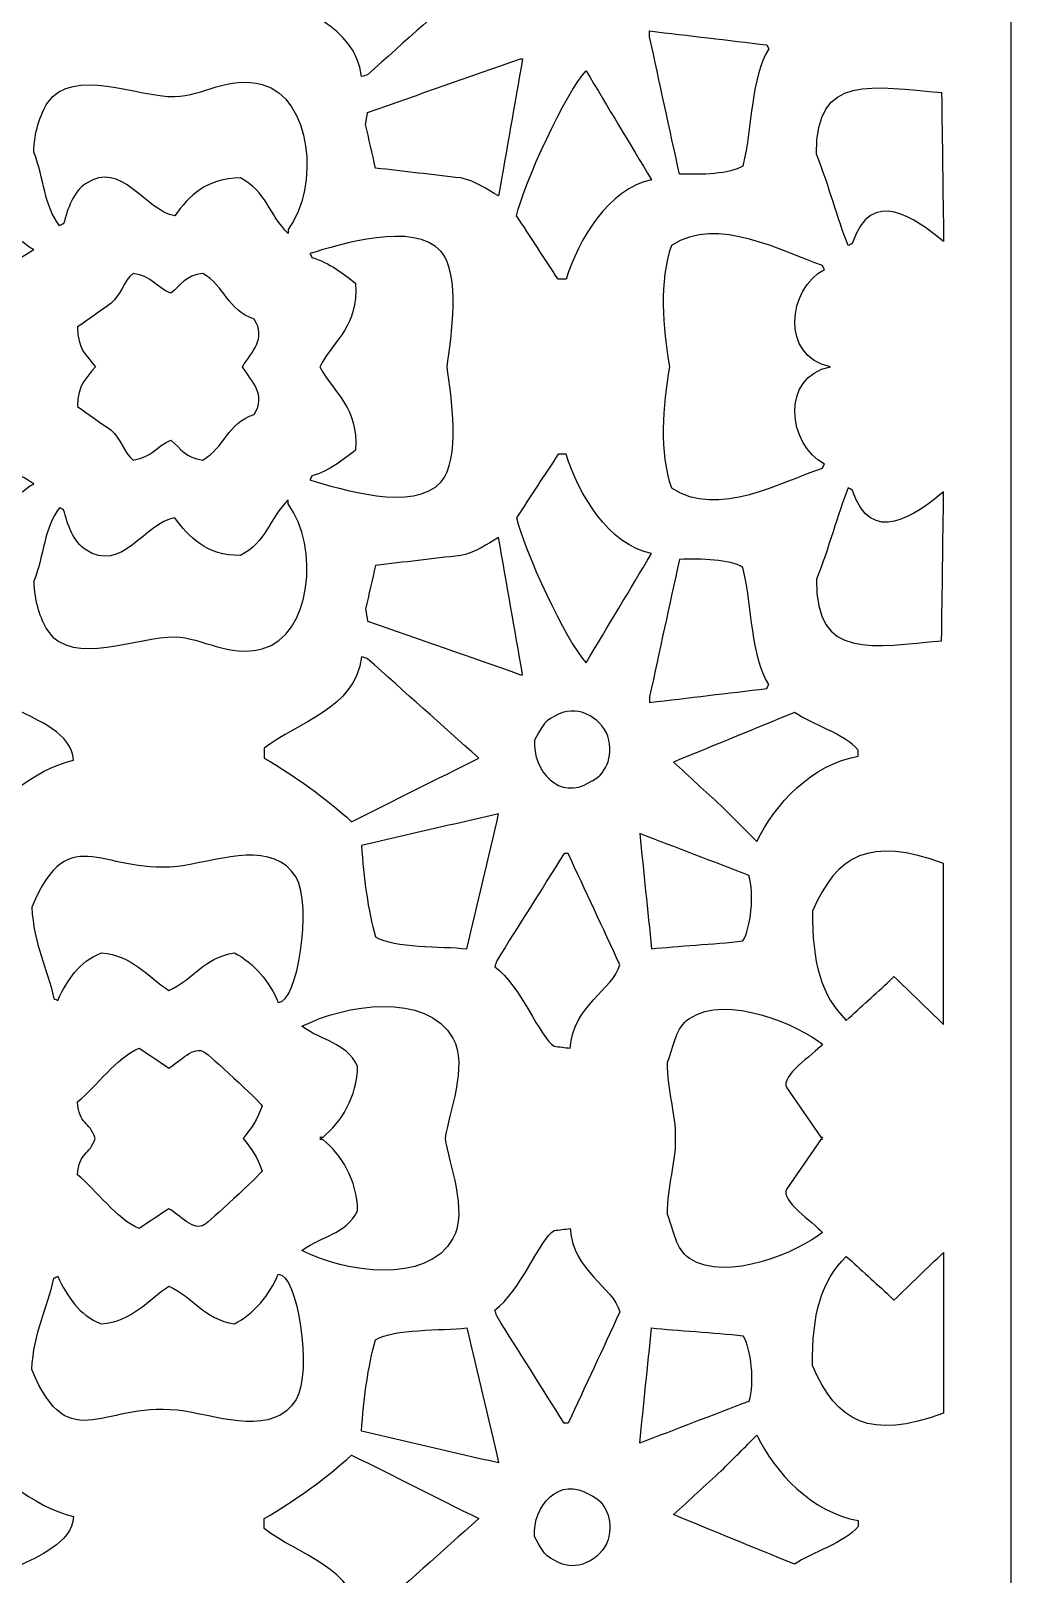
# Model space of a CAD drawing. Header units: centimetres. Extents: x -12.7 to -8.1, y -9 to 9.
# Drawn here: x -10.767 to -8.101, y -0.131 to 4.065 of the extents above; entities that cross this region are included whole.
import ezdxf

# ---------------------------------------------------------------- set-up
doc = ezdxf.new("R2010")
doc.units = ezdxf.units.CM
doc.header["$MEASUREMENT"] = 0
doc.layers.add('layer 1', color=7, linetype='Continuous')

msp = doc.modelspace()

# ---------------------------------------------------------------- linework, layer by layer
at = {"layer": 'layer 1', "color": 250}
for points, knots in [([(-12.69342, 9.00077), (-12.69342, 9.00077), (-8.10134, 9.00077), (-8.10134, 9.00077), (-8.10134, 9.00077), (-8.10134, 9.00077), (-8.10134, -9.00021), (-8.10134, -9.00021), (-8.10134, -9.00021), (-8.10134, -9.00021), (-12.69342, -9.00021), (-12.69342, -9.00021), (-12.69342, -9.00021), (-12.69342, -9.00021), (-12.69342, 9.00077), (-12.69342, 9.00077)], [0, 0, 0, 0, 0.2, 0.2, 0.2, 0.2, 0.4, 0.4, 0.4, 0.4, 0.6, 0.6, 0.6, 0.6, 1, 1, 1, 1]), ([(-10.13265, 4.18889), (-10.04059, 4.11637), (-9.88612, 4.08401), (-9.86793, 3.94044), (-9.86793, 3.94044), (-9.86253, 3.94224), (-9.85713, 3.94404), (-9.85173, 3.94584), (-9.85173, 3.94584), (-9.7509, 4.03585), (-9.65003, 4.12589), (-9.54919, 4.2159), (-9.54919, 4.2159), (-9.66443, 4.2735), (-9.77971, 4.33113), (-9.89496, 4.38874), (-9.89496, 4.38874), (-9.96643, 4.32454), (-10.04647, 4.26586), (-10.13265, 4.2159), (-10.13265, 4.2159), (-10.13265, 4.20689), (-10.13265, 4.19789), (-10.13265, 4.18889)], [0, 0, 0, 0, 0.1428571, 0.1428571, 0.1428571, 0.1428571, 0.2857143, 0.2857143, 0.2857143, 0.2857143, 0.4285714, 0.4285714, 0.4285714, 0.4285714, 0.5714286, 0.5714286, 0.5714286, 0.5714286, 0.7142857, 0.7142857, 0.7142857, 0.7142857, 1, 1, 1, 1]), ([(-9.08457, 4.04846), (-9.05757, 3.92425), (-9.03056, 3.79999), (-9.00355, 3.67578), (-9.00355, 3.67578), (-8.94278, 3.67389), (-8.86817, 3.67473), (-8.83066, 3.69739), (-8.83066, 3.69739), (-8.80469, 3.80956), (-8.80948, 3.93604), (-8.76043, 4.01606), (-8.76043, 4.01606), (-8.76223, 4.01965), (-8.76403, 4.02326), (-8.76583, 4.02686), (-8.76583, 4.02686), (-8.87207, 4.03945), (-8.97835, 4.05205), (-9.08457, 4.06467), (-9.08457, 4.06467), (-9.08457, 4.05926), (-9.08457, 4.05386), (-9.08457, 4.04846)], [0, 0, 0, 0, 0.1428571, 0.1428571, 0.1428571, 0.1428571, 0.2857143, 0.2857143, 0.2857143, 0.2857143, 0.4285714, 0.4285714, 0.4285714, 0.4285714, 0.5714286, 0.5714286, 0.5714286, 0.5714286, 0.7142857, 0.7142857, 0.7142857, 0.7142857, 1, 1, 1, 1]), ([(-9.85713, 3.81081), (-9.84814, 3.77121), (-9.83913, 3.73158), (-9.83011, 3.69198), (-9.83011, 3.69198), (-9.75269, 3.68297), (-9.67525, 3.67398), (-9.59782, 3.66497), (-9.59782, 3.66497), (-9.55532, 3.65627), (-9.52737, 3.63401), (-9.49516, 3.61637), (-9.49516, 3.61637), (-9.47356, 3.74058), (-9.45195, 3.86482), (-9.43034, 3.98904), (-9.43034, 3.98904), (-9.43214, 3.98904), (-9.43394, 3.98904), (-9.43574, 3.98904), (-9.43574, 3.98904), (-9.57439, 3.94044), (-9.71308, 3.89181), (-9.85173, 3.84321), (-9.85173, 3.84321), (-9.85353, 3.83241), (-9.85533, 3.82161), (-9.85713, 3.81081)], [0, 0, 0, 0, 0.125, 0.125, 0.125, 0.125, 0.25, 0.25, 0.25, 0.25, 0.375, 0.375, 0.375, 0.375, 0.5, 0.5, 0.5, 0.5, 0.625, 0.625, 0.625, 0.625, 0.75, 0.75, 0.75, 0.75, 1, 1, 1, 1]), ([(-10.75935, 3.73519), (-10.73066, 3.66316), (-10.73208, 3.58978), (-10.68911, 3.53534), (-10.68911, 3.53534), (-10.68551, 3.53715), (-10.6819, 3.53896), (-10.6783, 3.54075), (-10.6783, 3.54075), (-10.66825, 3.57831), (-10.65052, 3.63119), (-10.61887, 3.64878), (-10.61887, 3.64878), (-10.52102, 3.71704), (-10.45639, 3.57462), (-10.37578, 3.56235), (-10.37578, 3.56235), (-10.33772, 3.6152), (-10.28961, 3.66551), (-10.19749, 3.66497), (-10.19749, 3.66497), (-10.12798, 3.62896), (-10.11882, 3.56542), (-10.06784, 3.51374), (-10.06784, 3.51374), (-10.06784, 3.51734), (-10.06784, 3.52094), (-10.06784, 3.52454), (-10.06784, 3.52454), (-9.98184, 3.64179), (-10.00365, 3.88331), (-10.13806, 3.91883), (-10.13806, 3.91883), (-10.23042, 3.94322), (-10.29985, 3.88815), (-10.37578, 3.88642), (-10.37578, 3.88642), (-10.47765, 3.88412), (-10.65248, 3.96897), (-10.72152, 3.87022), (-10.72152, 3.87022), (-10.74331, 3.83475), (-10.75807, 3.78836), (-10.75935, 3.73519)], [0, 0, 0, 0, 0.0833333, 0.0833333, 0.0833333, 0.0833333, 0.1666667, 0.1666667, 0.1666667, 0.1666667, 0.25, 0.25, 0.25, 0.25, 0.3333333, 0.3333333, 0.3333333, 0.3333333, 0.4166667, 0.4166667, 0.4166667, 0.4166667, 0.5, 0.5, 0.5, 0.5, 0.5833333, 0.5833333, 0.5833333, 0.5833333, 0.6666667, 0.6666667, 0.6666667, 0.6666667, 0.75, 0.75, 0.75, 0.75, 0.8333333, 0.8333333, 0.8333333, 0.8333333, 1, 1, 1, 1]), ([(-9.44656, 3.56235), (-9.40873, 3.50474), (-9.37091, 3.44712), (-9.3331, 3.38953), (-9.3331, 3.38953), (-9.32588, 3.38953), (-9.31868, 3.38953), (-9.31148, 3.38953), (-9.31148, 3.38953), (-9.27946, 3.49569), (-9.19519, 3.63751), (-9.07918, 3.65958), (-9.07918, 3.65958), (-9.1386, 3.75859), (-9.19804, 3.85763), (-9.25746, 3.95664), (-9.25746, 3.95664), (-9.31129, 3.90036), (-9.4279, 3.6468), (-9.44656, 3.56235)], [0, 0, 0, 0, 0.1666667, 0.1666667, 0.1666667, 0.1666667, 0.3333333, 0.3333333, 0.3333333, 0.3333333, 0.5, 0.5, 0.5, 0.5, 0.6666667, 0.6666667, 0.6666667, 0.6666667, 1, 1, 1, 1]), ([(-8.63078, 3.7298), (-8.59537, 3.64085), (-8.57496, 3.55625), (-8.54433, 3.48133), (-8.54433, 3.48133), (-8.54074, 3.48314), (-8.53714, 3.48493), (-8.53353, 3.48674), (-8.53353, 3.48674), (-8.48245, 3.64409), (-8.36156, 3.55446), (-8.28503, 3.49215), (-8.28503, 3.49215), (-8.28681, 3.62716), (-8.28861, 3.7622), (-8.29042, 3.89723), (-8.29042, 3.89723), (-8.47428, 3.91151), (-8.63454, 3.95363), (-8.63078, 3.7298)], [0, 0, 0, 0, 0.1666667, 0.1666667, 0.1666667, 0.1666667, 0.3333333, 0.3333333, 0.3333333, 0.3333333, 0.5, 0.5, 0.5, 0.5, 0.6666667, 0.6666667, 0.6666667, 0.6666667, 1, 1, 1, 1]), ([(-11.14832, 3.15186), (-11.13679, 3.23552), (-11.20931, 3.33372), (-11.15912, 3.42192), (-11.15912, 3.42192), (-11.11361, 3.50191), (-10.8625, 3.56457), (-10.77015, 3.47594), (-10.77015, 3.47594), (-10.76655, 3.47413), (-10.76293, 3.47233), (-10.75935, 3.47053), (-10.75935, 3.47053), (-10.80616, 3.44172), (-10.85298, 3.41291), (-10.89981, 3.38411), (-10.89981, 3.38411), (-10.89981, 3.34811), (-10.89981, 3.3121), (-10.89981, 3.27608), (-10.89981, 3.27608), (-10.8674, 3.24009), (-10.83498, 3.18786), (-10.80256, 3.15186), (-10.80256, 3.15186), (-10.83498, 3.11585), (-10.8674, 3.06364), (-10.89981, 3.02763), (-10.89981, 3.02763), (-10.89981, 2.99162), (-10.89981, 2.95562), (-10.89981, 2.9196), (-10.89981, 2.9196), (-10.85298, 2.8908), (-10.80616, 2.86199), (-10.75935, 2.83319), (-10.75935, 2.83319), (-10.76293, 2.83138), (-10.76655, 2.82958), (-10.77015, 2.82778), (-10.77015, 2.82778), (-10.8625, 2.73915), (-11.11361, 2.80182), (-11.15912, 2.88181), (-11.15912, 2.88181), (-11.20931, 2.97), (-11.13679, 3.06819), (-11.14832, 3.15186)], [0, 0, 0, 0, 0.0769231, 0.0769231, 0.0769231, 0.0769231, 0.1538462, 0.1538462, 0.1538462, 0.1538462, 0.2307692, 0.2307692, 0.2307692, 0.2307692, 0.3076923, 0.3076923, 0.3076923, 0.3076923, 0.3846154, 0.3846154, 0.3846154, 0.3846154, 0.4615385, 0.4615385, 0.4615385, 0.4615385, 0.5384615, 0.5384615, 0.5384615, 0.5384615, 0.6153846, 0.6153846, 0.6153846, 0.6153846, 0.6923077, 0.6923077, 0.6923077, 0.6923077, 0.7692308, 0.7692308, 0.7692308, 0.7692308, 0.8461538, 0.8461538, 0.8461538, 0.8461538, 1, 1, 1, 1]), ([(-9.98139, 3.15186), (-9.93891, 3.23129), (-9.87743, 3.26004), (-9.88415, 3.37871), (-9.88415, 3.37871), (-9.91986, 3.40587), (-9.95416, 3.43423), (-10.00299, 3.44893), (-10.00299, 3.44893), (-10.0048, 3.45253), (-10.00661, 3.45613), (-10.00841, 3.45973), (-10.00841, 3.45973), (-9.92773, 3.48376), (-9.7246, 3.54812), (-9.65184, 3.46513), (-9.65184, 3.46513), (-9.5982, 3.40394), (-9.62369, 3.23413), (-9.63564, 3.15186), (-9.63564, 3.15186), (-9.62369, 3.0696), (-9.5982, 2.89977), (-9.65184, 2.8386), (-9.65184, 2.8386), (-9.7246, 2.7556), (-9.92773, 2.81996), (-10.00841, 2.84399), (-10.00841, 2.84399), (-10.00661, 2.8476), (-10.0048, 2.8512), (-10.00299, 2.8548), (-10.00299, 2.8548), (-9.95416, 2.8695), (-9.91986, 2.89785), (-9.88415, 2.92502), (-9.88415, 2.92502), (-9.87743, 3.04367), (-9.93891, 3.07242), (-9.98139, 3.15186)], [0, 0, 0, 0, 0.0909091, 0.0909091, 0.0909091, 0.0909091, 0.1818182, 0.1818182, 0.1818182, 0.1818182, 0.2727273, 0.2727273, 0.2727273, 0.2727273, 0.3636364, 0.3636364, 0.3636364, 0.3636364, 0.4545455, 0.4545455, 0.4545455, 0.4545455, 0.5454545, 0.5454545, 0.5454545, 0.5454545, 0.6363636, 0.6363636, 0.6363636, 0.6363636, 0.7272727, 0.7272727, 0.7272727, 0.7272727, 0.8181818, 0.8181818, 0.8181818, 0.8181818, 1, 1, 1, 1]), ([(-9.03056, 3.15186), (-9.04822, 3.25879), (-9.05971, 3.3849), (-9.02516, 3.48133), (-9.02516, 3.48133), (-8.90083, 3.56438), (-8.72098, 3.46299), (-8.61456, 3.42732), (-8.61456, 3.42732), (-8.61277, 3.42372), (-8.61096, 3.42013), (-8.60917, 3.41651), (-8.60917, 3.41651), (-8.70807, 3.36407), (-8.7305, 3.17934), (-8.59295, 3.15186), (-8.59295, 3.15186), (-8.7305, 3.12439), (-8.70807, 2.93964), (-8.60917, 2.88721), (-8.60917, 2.88721), (-8.61096, 2.88359), (-8.61277, 2.88), (-8.61456, 2.87639), (-8.61456, 2.87639), (-8.72098, 2.84074), (-8.90083, 2.73935), (-9.02516, 2.82239), (-9.02516, 2.82239), (-9.05971, 2.91883), (-9.04822, 3.04493), (-9.03056, 3.15186)], [0, 0, 0, 0, 0.1111111, 0.1111111, 0.1111111, 0.1111111, 0.2222222, 0.2222222, 0.2222222, 0.2222222, 0.3333333, 0.3333333, 0.3333333, 0.3333333, 0.4444444, 0.4444444, 0.4444444, 0.4444444, 0.5555556, 0.5555556, 0.5555556, 0.5555556, 0.6666667, 0.6666667, 0.6666667, 0.6666667, 0.7777778, 0.7777778, 0.7777778, 0.7777778, 1, 1, 1, 1]), ([(-10.59187, 3.15186), (-10.61704, 3.18464), (-10.64055, 3.19935), (-10.64049, 3.25988), (-10.64049, 3.25988), (-10.60987, 3.2815), (-10.57925, 3.3031), (-10.54866, 3.32471), (-10.54866, 3.32471), (-10.52301, 3.34601), (-10.51581, 3.38365), (-10.48922, 3.40571), (-10.48922, 3.40571), (-10.4354, 3.39763), (-10.42873, 3.36825), (-10.38658, 3.3517), (-10.38658, 3.3517), (-10.35858, 3.37497), (-10.34674, 3.39944), (-10.30013, 3.40571), (-10.30013, 3.40571), (-10.23925, 3.37134), (-10.23475, 3.30605), (-10.15967, 3.2815), (-10.15967, 3.2815), (-10.12606, 3.22658), (-10.16687, 3.19305), (-10.19209, 3.15186), (-10.19209, 3.15186), (-10.16687, 3.11067), (-10.12606, 3.07714), (-10.15967, 3.02223), (-10.15967, 3.02223), (-10.23475, 2.99768), (-10.23925, 2.93238), (-10.30013, 2.89801), (-10.30013, 2.89801), (-10.34674, 2.90429), (-10.35858, 2.92876), (-10.38658, 2.95201), (-10.38658, 2.95201), (-10.42873, 2.93546), (-10.4354, 2.9061), (-10.48922, 2.89801), (-10.48922, 2.89801), (-10.51581, 2.92007), (-10.52301, 2.95772), (-10.54866, 2.97902), (-10.54866, 2.97902), (-10.57925, 3.00062), (-10.60987, 3.02223), (-10.64049, 3.04385), (-10.64049, 3.04385), (-10.64055, 3.10437), (-10.61704, 3.11908), (-10.59187, 3.15186)], [0, 0, 0, 0, 0.0666667, 0.0666667, 0.0666667, 0.0666667, 0.1333333, 0.1333333, 0.1333333, 0.1333333, 0.2, 0.2, 0.2, 0.2, 0.2666667, 0.2666667, 0.2666667, 0.2666667, 0.3333333, 0.3333333, 0.3333333, 0.3333333, 0.4, 0.4, 0.4, 0.4, 0.4666667, 0.4666667, 0.4666667, 0.4666667, 0.5333333, 0.5333333, 0.5333333, 0.5333333, 0.6, 0.6, 0.6, 0.6, 0.6666667, 0.6666667, 0.6666667, 0.6666667, 0.7333333, 0.7333333, 0.7333333, 0.7333333, 0.8, 0.8, 0.8, 0.8, 0.8666667, 0.8666667, 0.8666667, 0.8666667, 1, 1, 1, 1]), ([(-9.44656, 2.74137), (-9.40873, 2.79897), (-9.37091, 2.8566), (-9.3331, 2.9142), (-9.3331, 2.9142), (-9.32588, 2.9142), (-9.31868, 2.9142), (-9.31148, 2.9142), (-9.31148, 2.9142), (-9.27946, 2.80804), (-9.19519, 2.6662), (-9.07918, 2.64415), (-9.07918, 2.64415), (-9.1386, 2.54513), (-9.19804, 2.44609), (-9.25746, 2.34708), (-9.25746, 2.34708), (-9.31129, 2.40337), (-9.4279, 2.65692), (-9.44656, 2.74137)], [0, 0, 0, 0, 0.1666667, 0.1666667, 0.1666667, 0.1666667, 0.3333333, 0.3333333, 0.3333333, 0.3333333, 0.5, 0.5, 0.5, 0.5, 0.6666667, 0.6666667, 0.6666667, 0.6666667, 1, 1, 1, 1]), ([(-8.63078, 2.57393), (-8.59537, 2.66288), (-8.57496, 2.74746), (-8.54433, 2.82239), (-8.54433, 2.82239), (-8.54074, 2.82059), (-8.53714, 2.81879), (-8.53353, 2.81699), (-8.53353, 2.81699), (-8.48245, 2.65963), (-8.36156, 2.74926), (-8.28503, 2.81157), (-8.28503, 2.81157), (-8.28681, 2.67657), (-8.28861, 2.54151), (-8.29042, 2.4065), (-8.29042, 2.4065), (-8.47428, 2.39222), (-8.63454, 2.35009), (-8.63078, 2.57393)], [0, 0, 0, 0, 0.1666667, 0.1666667, 0.1666667, 0.1666667, 0.3333333, 0.3333333, 0.3333333, 0.3333333, 0.5, 0.5, 0.5, 0.5, 0.6666667, 0.6666667, 0.6666667, 0.6666667, 1, 1, 1, 1]), ([(-10.75935, 2.56854), (-10.73066, 2.64057), (-10.73208, 2.71394), (-10.68911, 2.76837), (-10.68911, 2.76837), (-10.68551, 2.76658), (-10.6819, 2.76476), (-10.6783, 2.76298), (-10.6783, 2.76298), (-10.66825, 2.72541), (-10.65052, 2.67254), (-10.61887, 2.65495), (-10.61887, 2.65495), (-10.52102, 2.58668), (-10.45639, 2.7291), (-10.37578, 2.74137), (-10.37578, 2.74137), (-10.33772, 2.68853), (-10.28961, 2.63822), (-10.19749, 2.63875), (-10.19749, 2.63875), (-10.12798, 2.67476), (-10.11882, 2.7383), (-10.06784, 2.78998), (-10.06784, 2.78998), (-10.06784, 2.78637), (-10.06784, 2.78278), (-10.06784, 2.77918), (-10.06784, 2.77918), (-9.98184, 2.66193), (-10.00365, 2.42041), (-10.13806, 2.38489), (-10.13806, 2.38489), (-10.23042, 2.3605), (-10.29985, 2.41558), (-10.37578, 2.4173), (-10.37578, 2.4173), (-10.47765, 2.41961), (-10.65248, 2.33474), (-10.72152, 2.4335), (-10.72152, 2.4335), (-10.74331, 2.46897), (-10.75807, 2.51536), (-10.75935, 2.56854)], [0, 0, 0, 0, 0.0833333, 0.0833333, 0.0833333, 0.0833333, 0.1666667, 0.1666667, 0.1666667, 0.1666667, 0.25, 0.25, 0.25, 0.25, 0.3333333, 0.3333333, 0.3333333, 0.3333333, 0.4166667, 0.4166667, 0.4166667, 0.4166667, 0.5, 0.5, 0.5, 0.5, 0.5833333, 0.5833333, 0.5833333, 0.5833333, 0.6666667, 0.6666667, 0.6666667, 0.6666667, 0.75, 0.75, 0.75, 0.75, 0.8333333, 0.8333333, 0.8333333, 0.8333333, 1, 1, 1, 1]), ([(-9.85713, 2.49292), (-9.84814, 2.53252), (-9.83913, 2.57214), (-9.83011, 2.61175), (-9.83011, 2.61175), (-9.75269, 2.62074), (-9.67525, 2.62974), (-9.59782, 2.63875), (-9.59782, 2.63875), (-9.55532, 2.64744), (-9.52737, 2.6697), (-9.49516, 2.68735), (-9.49516, 2.68735), (-9.47356, 2.56314), (-9.45195, 2.43889), (-9.43034, 2.31469), (-9.43034, 2.31469), (-9.43214, 2.31469), (-9.43394, 2.31469), (-9.43574, 2.31469), (-9.43574, 2.31469), (-9.57439, 2.36329), (-9.71308, 2.4119), (-9.85173, 2.46051), (-9.85173, 2.46051), (-9.85353, 2.47131), (-9.85533, 2.48212), (-9.85713, 2.49292)], [0, 0, 0, 0, 0.125, 0.125, 0.125, 0.125, 0.25, 0.25, 0.25, 0.25, 0.375, 0.375, 0.375, 0.375, 0.5, 0.5, 0.5, 0.5, 0.625, 0.625, 0.625, 0.625, 0.75, 0.75, 0.75, 0.75, 1, 1, 1, 1]), ([(-9.08457, 2.25526), (-9.05757, 2.37948), (-9.03056, 2.50373), (-9.00355, 2.62794), (-9.00355, 2.62794), (-8.94278, 2.62984), (-8.86817, 2.62898), (-8.83066, 2.60634), (-8.83066, 2.60634), (-8.80469, 2.49417), (-8.80948, 2.36767), (-8.76043, 2.28767), (-8.76043, 2.28767), (-8.76223, 2.28408), (-8.76403, 2.28047), (-8.76583, 2.27687), (-8.76583, 2.27687), (-8.87207, 2.26426), (-8.97835, 2.25167), (-9.08457, 2.23906), (-9.08457, 2.23906), (-9.08457, 2.24445), (-9.08457, 2.24986), (-9.08457, 2.25526)], [0, 0, 0, 0, 0.1428571, 0.1428571, 0.1428571, 0.1428571, 0.2857143, 0.2857143, 0.2857143, 0.2857143, 0.4285714, 0.4285714, 0.4285714, 0.4285714, 0.5714286, 0.5714286, 0.5714286, 0.5714286, 0.7142857, 0.7142857, 0.7142857, 0.7142857, 1, 1, 1, 1]), ([(-10.13265, 2.11482), (-10.04059, 2.18735), (-9.88612, 2.21972), (-9.86793, 2.36329), (-9.86793, 2.36329), (-9.86253, 2.36149), (-9.85713, 2.35968), (-9.85173, 2.35789), (-9.85173, 2.35789), (-9.7509, 2.26788), (-9.65003, 2.17784), (-9.54919, 2.08783), (-9.54919, 2.08783), (-9.66443, 2.03023), (-9.77971, 1.9726), (-9.89496, 1.91499), (-9.89496, 1.91499), (-9.96643, 1.97917), (-10.04647, 2.03786), (-10.13265, 2.08783), (-10.13265, 2.08783), (-10.13265, 2.09683), (-10.13265, 2.10583), (-10.13265, 2.11482)], [0, 0, 0, 0, 0.1428571, 0.1428571, 0.1428571, 0.1428571, 0.2857143, 0.2857143, 0.2857143, 0.2857143, 0.4285714, 0.4285714, 0.4285714, 0.4285714, 0.5714286, 0.5714286, 0.5714286, 0.5714286, 0.7142857, 0.7142857, 0.7142857, 0.7142857, 1, 1, 1, 1]), ([(-9.39791, 2.13644), (-9.3805, 2.16483), (-9.37554, 2.18645), (-9.3439, 2.20125), (-9.3439, 2.20125), (-9.28489, 2.23849), (-9.21729, 2.19877), (-9.19803, 2.14724), (-9.19803, 2.14724), (-9.18093, 2.08868), (-9.20555, 2.04086), (-9.24665, 2.02301), (-9.24665, 2.02301), (-9.33099, 1.97019), (-9.40204, 2.05297), (-9.39791, 2.13644)], [0, 0, 0, 0, 0.2, 0.2, 0.2, 0.2, 0.4, 0.4, 0.4, 0.4, 0.6, 0.6, 0.6, 0.6, 1, 1, 1, 1]), ([(-11.14292, 2.07703), (-11.02948, 2.12383), (-10.916, 2.17065), (-10.80256, 2.21745), (-10.80256, 2.21745), (-10.75077, 2.19221), (-10.65587, 2.15511), (-10.65129, 2.08242), (-10.65129, 2.08242), (-10.75525, 2.05745), (-10.88945, 1.95949), (-10.91602, 1.86097), (-10.91602, 1.86097), (-10.94482, 1.88978), (-10.97364, 1.9186), (-11.00244, 1.94739), (-11.00244, 1.94739), (-11.04927, 1.99059), (-11.09609, 2.03382), (-11.14292, 2.07703)], [0, 0, 0, 0, 0.1666667, 0.1666667, 0.1666667, 0.1666667, 0.3333333, 0.3333333, 0.3333333, 0.3333333, 0.5, 0.5, 0.5, 0.5, 0.6666667, 0.6666667, 0.6666667, 0.6666667, 1, 1, 1, 1]), ([(-9.01975, 2.07703), (-8.90992, 2.12202), (-8.80004, 2.16705), (-8.6902, 2.21205), (-8.6902, 2.21205), (-8.64623, 2.18041), (-8.55135, 2.15255), (-8.51732, 2.10942), (-8.51732, 2.10942), (-8.51732, 2.10403), (-8.51732, 2.09863), (-8.51732, 2.09323), (-8.51732, 2.09323), (-8.64207, 2.07118), (-8.74462, 1.96298), (-8.79284, 1.86097), (-8.79284, 1.86097), (-8.82526, 1.89339), (-8.85768, 1.9258), (-8.89009, 1.9582), (-8.89009, 1.9582), (-8.9333, 1.9978), (-8.97654, 2.03742), (-9.01975, 2.07703)], [0, 0, 0, 0, 0.1428571, 0.1428571, 0.1428571, 0.1428571, 0.2857143, 0.2857143, 0.2857143, 0.2857143, 0.4285714, 0.4285714, 0.4285714, 0.4285714, 0.5714286, 0.5714286, 0.5714286, 0.5714286, 0.7142857, 0.7142857, 0.7142857, 0.7142857, 1, 1, 1, 1]), ([(-10.76475, 1.68274), (-10.66046, 1.93192), (-10.56805, 1.76015), (-10.34875, 1.79616), (-10.34875, 1.79616), (-10.24688, 1.8129), (-10.10676, 1.86373), (-10.04623, 1.76376), (-10.04623, 1.76376), (-10.00064, 1.6885), (-10.04217, 1.42036), (-10.09484, 1.42349), (-10.09484, 1.42349), (-10.11645, 1.47941), (-10.16245, 1.53123), (-10.2137, 1.55851), (-10.2137, 1.55851), (-10.29802, 1.54512), (-10.32398, 1.48672), (-10.39198, 1.45589), (-10.39198, 1.45589), (-10.44884, 1.49248), (-10.49144, 1.55212), (-10.57566, 1.55851), (-10.57566, 1.55851), (-10.6383, 1.53271), (-10.66587, 1.48757), (-10.6945, 1.42889), (-10.6945, 1.42889), (-10.69812, 1.43069), (-10.70172, 1.43249), (-10.70532, 1.43429), (-10.70532, 1.43429), (-10.722, 1.51761), (-10.76021, 1.58005), (-10.76475, 1.68274)], [0, 0, 0, 0, 0.1, 0.1, 0.1, 0.1, 0.2, 0.2, 0.2, 0.2, 0.3, 0.3, 0.3, 0.3, 0.4, 0.4, 0.4, 0.4, 0.5, 0.5, 0.5, 0.5, 0.6, 0.6, 0.6, 0.6, 0.7, 0.7, 0.7, 0.7, 0.8, 0.8, 0.8, 0.8, 1, 1, 1, 1]), ([(-9.86793, 1.85018), (-9.74369, 1.87899), (-9.61941, 1.90779), (-9.49516, 1.93659), (-9.49516, 1.93659), (-9.52398, 1.81417), (-9.5528, 1.69173), (-9.5816, 1.56931), (-9.5816, 1.56931), (-9.65078, 1.5772), (-9.77935, 1.57079), (-9.83011, 1.60172), (-9.83011, 1.60172), (-9.84992, 1.67201), (-9.8636, 1.76356), (-9.86793, 1.85018)], [0, 0, 0, 0, 0.2, 0.2, 0.2, 0.2, 0.4, 0.4, 0.4, 0.4, 0.6, 0.6, 0.6, 0.6, 1, 1, 1, 1]), ([(-9.11159, 1.88259), (-9.01255, 1.84478), (-8.9135, 1.80696), (-8.81446, 1.76915), (-8.81446, 1.76915), (-8.7991, 1.71839), (-8.80954, 1.62521), (-8.83066, 1.59092), (-8.83066, 1.59092), (-8.91035, 1.58146), (-9.00923, 1.57714), (-9.07918, 1.56931), (-9.07918, 1.56931), (-9.08998, 1.67372), (-9.10079, 1.77818), (-9.11159, 1.88259)], [0, 0, 0, 0, 0.2, 0.2, 0.2, 0.2, 0.4, 0.4, 0.4, 0.4, 0.6, 0.6, 0.6, 0.6, 1, 1, 1, 1]), ([(-8.64157, 1.67194), (-8.57472, 1.82575), (-8.48639, 1.87456), (-8.28503, 1.80157), (-8.28503, 1.80157), (-8.28503, 1.65574), (-8.28503, 1.50988), (-8.28503, 1.36406), (-8.28503, 1.36406), (-8.33004, 1.40727), (-8.37506, 1.45049), (-8.42007, 1.49371), (-8.42007, 1.49371), (-8.42369, 1.4901), (-8.42727, 1.4865), (-8.43087, 1.48289), (-8.43087, 1.48289), (-8.4705, 1.44689), (-8.51012, 1.41087), (-8.54974, 1.37487), (-8.54974, 1.37487), (-8.61821, 1.44227), (-8.64307, 1.53259), (-8.64157, 1.67194)], [0, 0, 0, 0, 0.1428571, 0.1428571, 0.1428571, 0.1428571, 0.2857143, 0.2857143, 0.2857143, 0.2857143, 0.4285714, 0.4285714, 0.4285714, 0.4285714, 0.5714286, 0.5714286, 0.5714286, 0.5714286, 0.7142857, 0.7142857, 0.7142857, 0.7142857, 1, 1, 1, 1]), ([(-9.30068, 1.29925), (-9.31508, 1.30106), (-9.3295, 1.30285), (-9.3439, 1.30466), (-9.3439, 1.30466), (-9.38297, 1.32644), (-9.4349, 1.47099), (-9.50597, 1.52071), (-9.50597, 1.52071), (-9.50418, 1.5261), (-9.50238, 1.53152), (-9.50057, 1.53691), (-9.50057, 1.53691), (-9.43935, 1.63412), (-9.37811, 1.73137), (-9.31688, 1.82856), (-9.31688, 1.82856), (-9.31328, 1.82856), (-9.30968, 1.82856), (-9.30608, 1.82856), (-9.30608, 1.82856), (-9.25926, 1.72777), (-9.21243, 1.62691), (-9.16562, 1.5261), (-9.16562, 1.5261), (-9.1836, 1.45811), (-9.29271, 1.41533), (-9.30068, 1.29925)], [0, 0, 0, 0, 0.125, 0.125, 0.125, 0.125, 0.25, 0.25, 0.25, 0.25, 0.375, 0.375, 0.375, 0.375, 0.5, 0.5, 0.5, 0.5, 0.625, 0.625, 0.625, 0.625, 0.75, 0.75, 0.75, 0.75, 1, 1, 1, 1]), ([(-9.98139, 1.05081), (-9.98139, 1.05081), (-9.97293, 1.05081), (-9.97293, 1.05081), (-9.97293, 1.05081), (-9.92434, 1.01148), (-9.87986, 0.9404), (-9.87873, 0.8575), (-9.87873, 0.8575), (-9.91392, 0.79018), (-9.97181, 0.79204), (-10.03002, 0.74947), (-10.03002, 0.74947), (-9.91534, 0.69016), (-9.69062, 0.65435), (-9.61944, 0.78187), (-9.61944, 0.78187), (-9.57784, 0.85636), (-9.63126, 0.98651), (-9.64063, 1.05407), (-9.64063, 1.05407), (-9.63126, 1.12162), (-9.57784, 1.25178), (-9.61944, 1.32628), (-9.61944, 1.32628), (-9.69062, 1.45379), (-9.91534, 1.41798), (-10.03002, 1.35867), (-10.03002, 1.35867), (-9.97181, 1.3161), (-9.91392, 1.31796), (-9.87873, 1.25066), (-9.87873, 1.25066), (-9.87986, 1.16775), (-9.92432, 1.09666), (-9.97289, 1.05734), (-9.97289, 1.05734), (-9.97289, 1.05734), (-9.98139, 1.05734), (-9.98139, 1.05734), (-9.98139, 1.05734), (-9.97993, 1.05628), (-9.97849, 1.05519), (-9.97704, 1.05407), (-9.97704, 1.05407), (-9.97849, 1.05296), (-9.97994, 1.05187), (-9.98139, 1.05081)], [0, 0, 0, 0, 0.0769231, 0.0769231, 0.0769231, 0.0769231, 0.1538462, 0.1538462, 0.1538462, 0.1538462, 0.2307692, 0.2307692, 0.2307692, 0.2307692, 0.3076923, 0.3076923, 0.3076923, 0.3076923, 0.3846154, 0.3846154, 0.3846154, 0.3846154, 0.4615385, 0.4615385, 0.4615385, 0.4615385, 0.5384615, 0.5384615, 0.5384615, 0.5384615, 0.6153846, 0.6153846, 0.6153846, 0.6153846, 0.6923077, 0.6923077, 0.6923077, 0.6923077, 0.7692308, 0.7692308, 0.7692308, 0.7692308, 0.8461538, 0.8461538, 0.8461538, 0.8461538, 1, 1, 1, 1]), ([(-9.01434, 1.05081), (-9.01434, 1.05081), (-9.01401, 1.05081), (-9.01401, 1.05081), (-9.01401, 1.05081), (-9.0118, 0.99048), (-9.03715, 0.9261), (-9.03596, 0.8467), (-9.03596, 0.8467), (-9.01707, 0.80058), (-9.0145, 0.75356), (-8.97654, 0.72788), (-8.97654, 0.72788), (-8.87584, 0.65972), (-8.67603, 0.74781), (-8.61456, 0.79808), (-8.61456, 0.79808), (-8.63978, 0.82738), (-8.73004, 0.88413), (-8.71182, 0.9169), (-8.71182, 0.9169), (-8.71182, 0.9169), (-8.6191, 1.05081), (-8.6191, 1.05081), (-8.6191, 1.05081), (-8.6191, 1.05081), (-8.61456, 1.05081), (-8.61456, 1.05081), (-8.61456, 1.05081), (-8.61456, 1.05081), (-8.61684, 1.05407), (-8.61684, 1.05407), (-8.61684, 1.05407), (-8.61684, 1.05407), (-8.61456, 1.05734), (-8.61456, 1.05734), (-8.61456, 1.05734), (-8.61456, 1.05734), (-8.61912, 1.05734), (-8.61912, 1.05734), (-8.61912, 1.05734), (-8.61912, 1.05734), (-8.71182, 1.19124), (-8.71182, 1.19124), (-8.71182, 1.19124), (-8.73004, 1.22401), (-8.63978, 1.28076), (-8.61456, 1.31006), (-8.61456, 1.31006), (-8.67603, 1.36033), (-8.87584, 1.44842), (-8.97654, 1.38026), (-8.97654, 1.38026), (-9.0145, 1.35458), (-9.01707, 1.30758), (-9.03596, 1.26144), (-9.03596, 1.26144), (-9.03715, 1.18204), (-9.0118, 1.11766), (-9.01401, 1.05734), (-9.01401, 1.05734), (-9.01401, 1.05734), (-9.01434, 1.05734), (-9.01434, 1.05734), (-9.01434, 1.05734), (-9.01434, 1.05734), (-9.01416, 1.05407), (-9.01416, 1.05407), (-9.01416, 1.05407), (-9.01416, 1.05407), (-9.01434, 1.05081), (-9.01434, 1.05081)], [0, 0, 0, 0, 0.0526316, 0.0526316, 0.0526316, 0.0526316, 0.1052632, 0.1052632, 0.1052632, 0.1052632, 0.1578947, 0.1578947, 0.1578947, 0.1578947, 0.2105263, 0.2105263, 0.2105263, 0.2105263, 0.2631579, 0.2631579, 0.2631579, 0.2631579, 0.3157895, 0.3157895, 0.3157895, 0.3157895, 0.3684211, 0.3684211, 0.3684211, 0.3684211, 0.4210526, 0.4210526, 0.4210526, 0.4210526, 0.4736842, 0.4736842, 0.4736842, 0.4736842, 0.5263158, 0.5263158, 0.5263158, 0.5263158, 0.5789474, 0.5789474, 0.5789474, 0.5789474, 0.6315789, 0.6315789, 0.6315789, 0.6315789, 0.6842105, 0.6842105, 0.6842105, 0.6842105, 0.7368421, 0.7368421, 0.7368421, 0.7368421, 0.7894737, 0.7894737, 0.7894737, 0.7894737, 0.8421053, 0.8421053, 0.8421053, 0.8421053, 0.8947368, 0.8947368, 0.8947368, 0.8947368, 1, 1, 1, 1]), ([(-10.18961, 1.05406), (-10.16803, 1.08235), (-10.15187, 1.10278), (-10.13806, 1.14261), (-10.13806, 1.14261), (-10.14459, 1.15343), (-10.28479, 1.28348), (-10.29474, 1.28845), (-10.29474, 1.28845), (-10.32438, 1.30833), (-10.36297, 1.26212), (-10.39198, 1.24524), (-10.39198, 1.24524), (-10.41899, 1.26325), (-10.446, 1.28125), (-10.47301, 1.29925), (-10.47301, 1.29925), (-10.53534, 1.27313), (-10.58769, 1.19594), (-10.64049, 1.15343), (-10.64049, 1.15343), (-10.63708, 1.09038), (-10.60674, 1.10112), (-10.5928, 1.05407), (-10.5928, 1.05407), (-10.60674, 1.00701), (-10.63708, 1.01776), (-10.64049, 0.95471), (-10.64049, 0.95471), (-10.58769, 0.9122), (-10.53534, 0.83502), (-10.47301, 0.80889), (-10.47301, 0.80889), (-10.446, 0.82689), (-10.41899, 0.84489), (-10.39198, 0.8629), (-10.39198, 0.8629), (-10.36297, 0.84602), (-10.32438, 0.79981), (-10.29474, 0.81969), (-10.29474, 0.81969), (-10.28479, 0.82466), (-10.14459, 0.95471), (-10.13806, 0.96553), (-10.13806, 0.96553), (-10.15187, 1.00536), (-10.16803, 1.02576), (-10.18961, 1.05406)], [0, 0, 0, 0, 0.0769231, 0.0769231, 0.0769231, 0.0769231, 0.1538462, 0.1538462, 0.1538462, 0.1538462, 0.2307692, 0.2307692, 0.2307692, 0.2307692, 0.3076923, 0.3076923, 0.3076923, 0.3076923, 0.3846154, 0.3846154, 0.3846154, 0.3846154, 0.4615385, 0.4615385, 0.4615385, 0.4615385, 0.5384615, 0.5384615, 0.5384615, 0.5384615, 0.6153846, 0.6153846, 0.6153846, 0.6153846, 0.6923077, 0.6923077, 0.6923077, 0.6923077, 0.7692308, 0.7692308, 0.7692308, 0.7692308, 0.8461538, 0.8461538, 0.8461538, 0.8461538, 1, 1, 1, 1]), ([(-9.30068, 0.80889), (-9.31508, 0.80708), (-9.3295, 0.80529), (-9.3439, 0.80348), (-9.3439, 0.80348), (-9.38297, 0.7817), (-9.4349, 0.63715), (-9.50597, 0.58743), (-9.50597, 0.58743), (-9.50418, 0.58204), (-9.50238, 0.57664), (-9.50057, 0.57123), (-9.50057, 0.57123), (-9.43935, 0.47402), (-9.37811, 0.37677), (-9.31688, 0.27958), (-9.31688, 0.27958), (-9.31328, 0.27958), (-9.30968, 0.27958), (-9.30608, 0.27958), (-9.30608, 0.27958), (-9.25926, 0.38039), (-9.21243, 0.48123), (-9.16562, 0.58204), (-9.16562, 0.58204), (-9.1836, 0.65003), (-9.29271, 0.69281), (-9.30068, 0.80889)], [0, 0, 0, 0, 0.125, 0.125, 0.125, 0.125, 0.25, 0.25, 0.25, 0.25, 0.375, 0.375, 0.375, 0.375, 0.5, 0.5, 0.5, 0.5, 0.625, 0.625, 0.625, 0.625, 0.75, 0.75, 0.75, 0.75, 1, 1, 1, 1]), ([(-8.64157, 0.4362), (-8.57472, 0.28239), (-8.48639, 0.23358), (-8.28503, 0.30659), (-8.28503, 0.30659), (-8.28503, 0.4524), (-8.28503, 0.59826), (-8.28503, 0.74408), (-8.28503, 0.74408), (-8.33004, 0.70087), (-8.37506, 0.65765), (-8.42007, 0.61443), (-8.42007, 0.61443), (-8.42369, 0.61804), (-8.42727, 0.62165), (-8.43087, 0.62525), (-8.43087, 0.62525), (-8.4705, 0.66125), (-8.51012, 0.69727), (-8.54974, 0.73327), (-8.54974, 0.73327), (-8.61821, 0.66587), (-8.64307, 0.57555), (-8.64157, 0.4362)], [0, 0, 0, 0, 0.1428571, 0.1428571, 0.1428571, 0.1428571, 0.2857143, 0.2857143, 0.2857143, 0.2857143, 0.4285714, 0.4285714, 0.4285714, 0.4285714, 0.5714286, 0.5714286, 0.5714286, 0.5714286, 0.7142857, 0.7142857, 0.7142857, 0.7142857, 1, 1, 1, 1]), ([(-10.76475, 0.4254), (-10.66046, 0.17623), (-10.56805, 0.348), (-10.34875, 0.31198), (-10.34875, 0.31198), (-10.24688, 0.29524), (-10.10676, 0.24441), (-10.04623, 0.34438), (-10.04623, 0.34438), (-10.00064, 0.41964), (-10.04217, 0.68778), (-10.09484, 0.68466), (-10.09484, 0.68466), (-10.11645, 0.62873), (-10.16245, 0.57691), (-10.2137, 0.54964), (-10.2137, 0.54964), (-10.29802, 0.56302), (-10.32398, 0.62142), (-10.39198, 0.65225), (-10.39198, 0.65225), (-10.44884, 0.61567), (-10.49144, 0.55602), (-10.57566, 0.54964), (-10.57566, 0.54964), (-10.6383, 0.57543), (-10.66587, 0.62058), (-10.6945, 0.67927), (-10.6945, 0.67927), (-10.69812, 0.67746), (-10.70172, 0.67565), (-10.70532, 0.67386), (-10.70532, 0.67386), (-10.722, 0.59053), (-10.76021, 0.52809), (-10.76475, 0.4254)], [0, 0, 0, 0, 0.1, 0.1, 0.1, 0.1, 0.2, 0.2, 0.2, 0.2, 0.3, 0.3, 0.3, 0.3, 0.4, 0.4, 0.4, 0.4, 0.5, 0.5, 0.5, 0.5, 0.6, 0.6, 0.6, 0.6, 0.7, 0.7, 0.7, 0.7, 0.8, 0.8, 0.8, 0.8, 1, 1, 1, 1]), ([(-9.86793, 0.25796), (-9.74369, 0.22915), (-9.61941, 0.20035), (-9.49516, 0.17155), (-9.49516, 0.17155), (-9.52398, 0.29397), (-9.5528, 0.41641), (-9.5816, 0.53883), (-9.5816, 0.53883), (-9.65078, 0.53094), (-9.77935, 0.53735), (-9.83011, 0.50642), (-9.83011, 0.50642), (-9.84992, 0.43613), (-9.8636, 0.34459), (-9.86793, 0.25796)], [0, 0, 0, 0, 0.2, 0.2, 0.2, 0.2, 0.4, 0.4, 0.4, 0.4, 0.6, 0.6, 0.6, 0.6, 1, 1, 1, 1]), ([(-9.11159, 0.22555), (-9.01255, 0.26336), (-8.9135, 0.30118), (-8.81446, 0.33899), (-8.81446, 0.33899), (-8.7991, 0.38975), (-8.80954, 0.48293), (-8.83066, 0.51722), (-8.83066, 0.51722), (-8.91035, 0.52668), (-9.00923, 0.531), (-9.07918, 0.53883), (-9.07918, 0.53883), (-9.08998, 0.43442), (-9.10079, 0.32996), (-9.11159, 0.22555)], [0, 0, 0, 0, 0.2, 0.2, 0.2, 0.2, 0.4, 0.4, 0.4, 0.4, 0.6, 0.6, 0.6, 0.6, 1, 1, 1, 1]), ([(-11.14292, 0.03111), (-11.02948, -0.01569), (-10.916, -0.06251), (-10.80256, -0.10931), (-10.80256, -0.10931), (-10.75077, -0.08405), (-10.65587, -0.04697), (-10.65129, 0.02572), (-10.65129, 0.02572), (-10.75525, 0.05069), (-10.88945, 0.14865), (-10.91602, 0.24717), (-10.91602, 0.24717), (-10.94482, 0.21836), (-10.97364, 0.18954), (-11.00244, 0.16075), (-11.00244, 0.16075), (-11.04927, 0.11755), (-11.09609, 0.07432), (-11.14292, 0.03111)], [0, 0, 0, 0, 0.1666667, 0.1666667, 0.1666667, 0.1666667, 0.3333333, 0.3333333, 0.3333333, 0.3333333, 0.5, 0.5, 0.5, 0.5, 0.6666667, 0.6666667, 0.6666667, 0.6666667, 1, 1, 1, 1]), ([(-9.01975, 0.03111), (-8.90992, -0.01388), (-8.80004, -0.05891), (-8.6902, -0.10391), (-8.6902, -0.10391), (-8.64623, -0.07227), (-8.55135, -0.04441), (-8.51732, -0.00128), (-8.51732, -0.00128), (-8.51732, 0.00411), (-8.51732, 0.00952), (-8.51732, 0.01491), (-8.51732, 0.01491), (-8.64207, 0.03696), (-8.74462, 0.14516), (-8.79284, 0.24717), (-8.79284, 0.24717), (-8.82526, 0.21475), (-8.85768, 0.18234), (-8.89009, 0.14994), (-8.89009, 0.14994), (-8.9333, 0.11034), (-8.97654, 0.07072), (-9.01975, 0.03111)], [0, 0, 0, 0, 0.1428571, 0.1428571, 0.1428571, 0.1428571, 0.2857143, 0.2857143, 0.2857143, 0.2857143, 0.4285714, 0.4285714, 0.4285714, 0.4285714, 0.5714286, 0.5714286, 0.5714286, 0.5714286, 0.7142857, 0.7142857, 0.7142857, 0.7142857, 1, 1, 1, 1]), ([(-10.13265, -0.00668), (-10.04059, -0.0792), (-9.88612, -0.11158), (-9.86793, -0.25515), (-9.86793, -0.25515), (-9.86253, -0.25335), (-9.85713, -0.25154), (-9.85173, -0.24975), (-9.85173, -0.24975), (-9.7509, -0.15972), (-9.65003, -0.0697), (-9.54919, 0.02031), (-9.54919, 0.02031), (-9.66443, 0.07791), (-9.77971, 0.13554), (-9.89496, 0.19315), (-9.89496, 0.19315), (-9.96643, 0.12897), (-10.04647, 0.07028), (-10.13265, 0.02031), (-10.13265, 0.02031), (-10.13265, 0.01131), (-10.13265, 0.00231), (-10.13265, -0.00668)], [0, 0, 0, 0, 0.1428571, 0.1428571, 0.1428571, 0.1428571, 0.2857143, 0.2857143, 0.2857143, 0.2857143, 0.4285714, 0.4285714, 0.4285714, 0.4285714, 0.5714286, 0.5714286, 0.5714286, 0.5714286, 0.7142857, 0.7142857, 0.7142857, 0.7142857, 1, 1, 1, 1]), ([(-9.39791, -0.0283), (-9.3805, -0.05669), (-9.37554, -0.07831), (-9.3439, -0.09311), (-9.3439, -0.09311), (-9.28489, -0.13035), (-9.21729, -0.09063), (-9.19803, -0.0391), (-9.19803, -0.0391), (-9.18093, 0.01946), (-9.20555, 0.06728), (-9.24665, 0.08513), (-9.24665, 0.08513), (-9.33099, 0.13795), (-9.40204, 0.05517), (-9.39791, -0.0283)], [0, 0, 0, 0, 0.2, 0.2, 0.2, 0.2, 0.4, 0.4, 0.4, 0.4, 0.6, 0.6, 0.6, 0.6, 1, 1, 1, 1])]:
    msp.add_open_spline(points, degree=3, knots=knots, dxfattribs=at)

doc.saveas('drawing.dxf')
